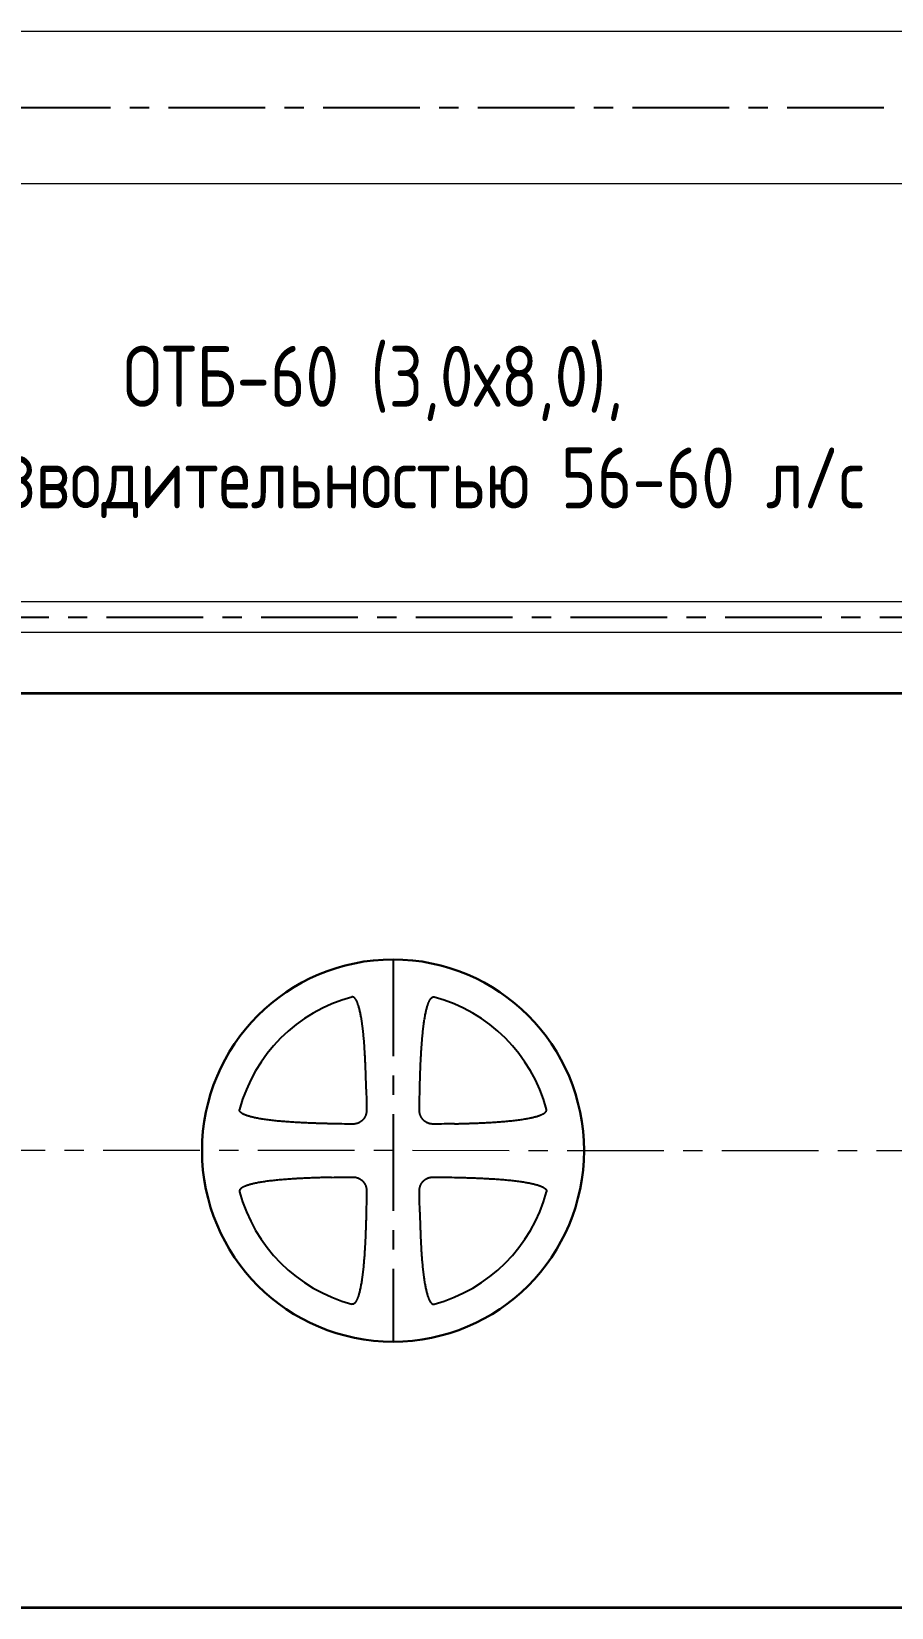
# Model space of a CAD drawing. Header units: millimetres. Extents: x 24859265 to 26550985, y 32092698 to 33532929.
# Drawn here: x 26282333 to 26285158, y 33048808 to 33053982 of the extents above; entities that cross this region are included whole.
import ezdxf

# ---------------------------------------------------------------- set-up
doc = ezdxf.new("R2010")
doc.units = ezdxf.units.MM
doc.linetypes.add('осевая', pattern=[50.8, 31.75, -6.35, 6.35, -6.35])
doc.layers.add('Системный слой', color=7, linetype='Continuous')
doc.styles.add('ARTEM GOST', font='GOST_0.TTF')

msp = doc.modelspace()

# ---------------------------------------------------------------- linework, layer by layer
at = {"lineweight": 20}
for p, q in [((26304544.9045, 33053981.5258), (26277610.794, 33053981.5258)), ((26304544.9045, 33053481.5258), (26277610.794, 33053481.5258)), ((26300354.5096, 33052109.0689), (26281060.0479, 33052109.0998)), ((26300354.48, 33052009.1369), (26281060.1955, 33052009.1141))]:
    msp.add_line(p, q, dxfattribs=at)
at = {"color": 1, "linetype": 'осевая', "lineweight": 25, "ltscale": 10}
for p, q in [((26305452.2721, 33053731.5258), (26276624.7519, 33053731.5258)), ((26281055.7499, 33052059.1011), (26300354.48, 33052059.073)), ((26283520.2644, 33050935.2233), (26283520.2644, 33049680.4744))]:
    msp.add_line(p, q, dxfattribs=at)
at = {"color": 1, "linetype": 'осевая', "lineweight": 15, "ltscale": 10}
msp.add_line((26279520.7825, 33050309.2318), (26299030.9164, 33050306.3897), dxfattribs=at)
at = {"lineweight": 35}
for points in [[(26287062.0476, 33051807.8461), (26279980.2644, 33051807.8461)], [(26279980.2644, 33048807.8461), (26287062.0476, 33048807.8461)]]:
    msp.add_lwpolyline(points, dxfattribs=at)
at = {"layer": 'Системный слой', "color": 7, "lineweight": 30}
msp.add_circle((26283520.2644, 33050307.8489), 627.3744, dxfattribs=at)
at = {"layer": 'Системный слой', "color": 7, "lineweight": 25}
for start, end in [(104.9942803, 165.0057197), (14.9942803, 75.0057197), (194.9942803, 255.0057197), (284.9942803, 345.0057197)]:
    msp.add_arc((26283520.2644, 33050307.8489), 521.8345, start, end, dxfattribs=at)
at = {"layer": 'Системный слой', "color": 7, "lineweight": 25, "extrusion": (0, 0, -1)}
for centre, major_axis, start_param, end_param in [((26282344.4009, 33050307.8489), (0, -3187.0365), -1.634238642, -1.612784394), ((26284696.1279, 33050307.8489), (0, 3187.0365), -1.52880826, -1.507354011), ((26283520.2644, 33051483.7124), (-3187.0365, 0), -1.52880826, -1.507354011), ((26283520.2644, 33051483.7124), (-3187.0365, 0), -1.634238642, -1.612784394), ((26283520.2644, 33049131.9854), (3187.0365, 0), -1.634238642, -1.612784394), ((26283520.2644, 33049131.9854), (3187.0365, 0), -1.52880826, -1.507354011), ((26282344.4009, 33050307.8489), (0, -3187.0365), -1.52880826, -1.507354011), ((26284696.1279, 33050307.8489), (0, 3187.0365), -1.634238642, -1.612784394)]:
    msp.add_ellipse(centre, major_axis=major_axis, ratio=0.342020143, start_param=start_param, end_param=end_param, dxfattribs=at)
at = {"layer": 'Системный слой', "color": 7, "lineweight": 25}
for points, knots in [([(26283432.2387, 33050509.9062), (26283432.1213, 33050515.3103), (26283431.8667, 33050526.2327), (26283431.4203, 33050542.8325), (26283430.982, 33050556.9461), (26283430.5802, 33050568.5301), (26283430.247, 33050577.4491), (26283429.839, 33050587.5799), (26283429.3406, 33050598.9129), (26283428.7277, 33050611.4844), (26283428.0961, 33050623.1551), (26283427.4591, 33050633.8793), (26283426.8327, 33050643.6073), (26283426.1521, 33050653.3517), (26283425.4166, 33050663.0524), (26283424.6259, 33050672.6566), (26283423.7823, 33050682.091), (26283422.8819, 33050691.363), (26283421.9278, 33050700.407), (26283420.9164, 33050709.2296), (26283419.853, 33050717.7651), (26283418.7262, 33050726.0846), (26283417.5429, 33050734.108), (26283416.3031, 33050741.818), (26283415.0354, 33050749.0477), (26283413.7328, 33050755.8603), (26283412.4208, 33050762.1517), (26283411.0932, 33050767.9856), (26283409.7848, 33050773.2593), (26283408.4654, 33050778.1375), (26283407.1519, 33050782.5849), (26283405.8353, 33050786.6557), (26283404.5754, 33050790.2123), (26283403.3561, 33050793.3574), (26283402.2152, 33050796.0489), (26283401.1328, 33050798.3837), (26283400.1541, 33050800.3215), (26283399.2316, 33050802.0027), (26283398.3681, 33050803.4519), (26283397.5384, 33050804.7308), (26283396.7864, 33050805.7965), (26283396.0967, 33050806.698), (26283395.4866, 33050807.4358), (26283394.9351, 33050808.0545), (26283394.4572, 33050808.5547), (26283394.0187, 33050808.9849), (26283393.6107, 33050809.3604), (26283393.2151, 33050809.7014), (26283392.8445, 33050810.0004), (26283392.494, 33050810.2651), (26283392.1593, 33050810.5019), (26283391.8238, 33050810.7235), (26283391.4413, 33050810.958), (26283391.0048, 33050811.2005), (26283390.515, 33050811.4395), (26283390.0162, 33050811.6485), (26283389.4472, 33050811.8474), (26283388.7459, 33050812.034), (26283387.9276, 33050812.1619), (26283387.1442, 33050812.1905), (26283386.3651, 33050812.1418), (26283385.7638, 33050812.0434), (26283385.3608, 33050811.9443), (26283385.254, 33050811.9157)], [0, 0, 0, 0, 3.294371593, 6.658591543, 10.121592742, 11.902893978, 13.727107621, 15.565805849, 18.089199056, 20.650882172, 23.250738132, 25.227924631, 27.214477482, 29.207844676, 31.198515859, 33.161938964, 35.100748787, 36.992852426, 38.863010201, 40.668912645, 42.432709704, 44.134311819, 45.815956245, 47.406319509, 48.925529492, 50.321905425, 51.666805829, 52.875385207, 53.998684122, 55.003566013, 55.973887457, 56.834853186, 57.62025208, 58.285214561, 58.906539433, 59.421026718, 59.87309663, 60.246258994, 60.602155426, 60.908040864, 61.180306665, 61.401463481, 61.604047946, 61.767516676, 61.910185432, 62.028901262, 62.144789761, 62.250718136, 62.349589011, 62.437155671, 62.520316699, 62.60098611, 62.683376543, 62.794473772, 62.904935231, 63.013803366, 63.122506405, 63.271682214, 63.457840141, 63.633238455, 63.754365664, 63.934896432, 64, 64, 64, 64]), ([(26283608.2902, 33050509.9062), (26283608.4076, 33050515.3113), (26283608.6623, 33050526.2404), (26283609.1093, 33050542.8592), (26283609.5486, 33050557.0001), (26283609.9518, 33050568.6179), (26283610.2866, 33050577.5717), (26283610.6541, 33050586.6882), (26283611.0565, 33050595.9382), (26283611.4992, 33050605.3601), (26283611.9842, 33050614.9048), (26283612.5154, 33050624.5619), (26283613.0947, 33050634.2819), (26283613.7261, 33050644.0543), (26283614.4122, 33050653.8395), (26283615.1535, 33050663.5754), (26283615.9504, 33050673.2089), (26283616.8001, 33050682.665), (26283617.7068, 33050691.9527), (26283618.6671, 33050701.0062), (26283619.6849, 33050709.8342), (26283620.7546, 33050718.3705), (26283621.8882, 33050726.6883), (26283623.0785, 33050734.7079), (26283624.3257, 33050742.4121), (26283625.6008, 33050749.6323), (26283626.9105, 33050756.432), (26283628.229, 33050762.7056), (26283629.5622, 33050768.5165), (26283630.8744, 33050773.7605), (26283632.1959, 33050778.6038), (26283633.5091, 33050783.0108), (26283634.8234, 33050787.0375), (26283636.0779, 33050790.5462), (26283637.2887, 33050793.6416), (26283638.4185, 33050796.2838), (26283639.4876, 33050798.5716), (26283640.4518, 33050800.4667), (26283641.3589, 33050802.1095), (26283642.2076, 33050803.5264), (26283643.0236, 33050804.7791), (26283643.7644, 33050805.8261), (26283644.4453, 33050806.7142), (26283645.0491, 33050807.4436), (26283645.5963, 33050808.0572), (26283646.0723, 33050808.5554), (26283646.5101, 33050808.9849), (26283646.9181, 33050809.3604), (26283647.3137, 33050809.7014), (26283647.6843, 33050810.0004), (26283648.0349, 33050810.2651), (26283648.3695, 33050810.5019), (26283648.705, 33050810.7235), (26283649.0876, 33050810.958), (26283649.524, 33050811.2005), (26283650.0138, 33050811.4395), (26283650.5127, 33050811.6485), (26283651.0817, 33050811.8474), (26283651.783, 33050812.034), (26283652.6013, 33050812.1619), (26283653.3847, 33050812.1905), (26283654.1637, 33050812.1418), (26283654.7651, 33050812.0434), (26283655.168, 33050811.9443), (26283655.2748, 33050811.9157)], [0, 0, 0, 0, 3.346521523, 6.766848111, 10.291529456, 12.106470403, 13.966728464, 15.842272064, 17.760328852, 19.705723419, 21.69055137, 23.687494739, 25.705597318, 27.732687694, 29.765616249, 31.795275715, 33.795524463, 35.769580702, 37.694348858, 39.596138923, 41.431300907, 43.222956688, 44.950627594, 46.657892926, 48.271860481, 49.813092722, 51.228677476, 52.591624534, 53.814670765, 54.950110731, 55.963708116, 56.941680685, 57.807328827, 58.595452265, 59.260387204, 59.880783117, 60.393123522, 60.842570583, 61.213061508, 61.566814526, 61.871519207, 62.143339222, 62.364995754, 62.568380645, 62.733224655, 62.877533629, 62.998105508, 63.115804117, 63.223385704, 63.323799493, 63.412733256, 63.497193458, 63.579124045, 63.662802909, 63.775637351, 63.887825457, 63.998394772, 64.108795928, 64.260302258, 64.449368862, 64.627507815, 64.750527631, 64.933879172, 65, 65, 65, 65]), ([(26283318.2071, 33050395.8746), (26283313.0799, 33050395.986), (26283302.6994, 33050396.2271), (26283289.6441, 33050396.5745), (26283277.3423, 33050396.9378), (26283264.1453, 33050397.3638), (26283246.9957, 33050397.995), (26283228.7805, 33050398.7809), (26283212.8641, 33050399.5791), (26283200.0372, 33050400.3016), (26283189.424, 33050400.9568), (26283179.4332, 33050401.6281), (26283169.7871, 33050402.3309), (26283160.2091, 33050403.0881), (26283150.7601, 33050403.8988), (26283141.4404, 33050404.7667), (26283132.311, 33050405.6899), (26283123.3729, 33050406.6718), (26283114.6873, 33050407.7085), (26283106.1954, 33050408.8106), (26283097.9799, 33050409.9714), (26283090.0649, 33050411.1906), (26283082.6146, 33050412.442), (26283075.5704, 33050413.732), (26283069.0379, 33050415.0367), (26283062.9578, 33050416.3617), (26283057.4343, 33050417.6742), (26283052.3054, 33050419.0029), (26283047.6113, 33050420.331), (26283043.3014, 33050421.6666), (26283039.5189, 33050422.9507), (26283036.1604, 33050424.1988), (26283033.2731, 33050425.3729), (26283030.7589, 33050426.4917), (26283028.6637, 33050427.5086), (26283026.8418, 33050428.4706), (26283025.27, 33050429.373), (26283023.885, 33050430.2402), (26283022.7333, 33050431.0256), (26283021.7611, 33050431.7454), (26283020.967, 33050432.3817), (26283020.3021, 33050432.9567), (26283019.7657, 33050433.4544), (26283019.3049, 33050433.9111), (26283018.902, 33050434.3371), (26283018.5354, 33050434.7515), (26283018.2133, 33050435.1414), (26283017.9277, 33050435.5113), (26283017.6728, 33050435.8646), (26283017.4352, 33050436.2182), (26283017.1864, 33050436.6185), (26283016.9315, 33050437.072), (26283016.6828, 33050437.5776), (26283016.4682, 33050438.0875), (26283016.2667, 33050438.6631), (26283016.0794, 33050439.3666), (26283015.9513, 33050440.1857), (26283015.9228, 33050440.9691), (26283015.9715, 33050441.7482), (26283016.0698, 33050442.3495), (26283016.169, 33050442.7524), (26283016.1976, 33050442.8592)], [0, 0, 0, 0, 3.027650468, 6.130094995, 7.711356257, 10.29572092, 13.929306235, 17.85218495, 21.075847564, 23.356555589, 25.454567181, 27.369742625, 29.28457001, 31.181263092, 33.060102395, 34.9034142, 36.729230748, 38.501690757, 40.23857242, 41.92187162, 43.587415304, 45.168284004, 46.68244492, 48.080640478, 49.429669018, 50.648001517, 51.784220094, 52.805921168, 53.793742901, 54.673451645, 55.478236634, 56.16329273, 56.804669619, 57.338102874, 57.808295994, 58.19735665, 58.567881964, 58.885924914, 59.167818492, 59.395947779, 59.604956454, 59.772793989, 59.918929675, 60.040332083, 60.158922171, 60.267662997, 60.369344164, 60.459616107, 60.545401758, 60.628156765, 60.712315906, 60.824376076, 60.935003164, 61.043224388, 61.1494624, 61.294441349, 61.47478319, 61.644699639, 61.762041656, 61.936931263, 62, 62, 62, 62]), ([(26283433.4709, 33050441.627), (26283433.483, 33050440.7803), (26283433.4672, 33050439.1051), (26283433.3223, 33050436.5971), (26283433.0555, 33050434.1032), (26283432.6608, 33050431.6076), (26283432.1351, 33050429.1237), (26283431.4787, 33050426.6703), (26283430.6941, 33050424.2641), (26283429.7866, 33050421.9212), (26283428.7635, 33050419.6567), (26283427.6343, 33050417.4835), (26283426.4088, 33050415.4099), (26283425.0937, 33050413.4371), (26283423.7022, 33050411.5753), (26283422.251, 33050409.8341), (26283420.767, 33050408.2294), (26283419.2643, 33050406.7581), (26283417.7563, 33050405.4159), (26283416.1122, 33050404.0821), (26283414.4264, 33050402.8485), (26283412.66, 33050401.6853), (26283411.0671, 33050400.7359), (26283409.227, 33050399.7388), (26283407.0868, 33050398.7075), (26283404.5681, 33050397.6772), (26283402.0114, 33050396.8055), (26283399.8331, 33050396.1957), (26283397.5338, 33050395.6579), (26283394.9595, 33050395.1805), (26283391.9968, 33050394.8235), (26283389.1224, 33050394.648), (26283387.363, 33050394.6298), (26283386.4862, 33050394.6424)], [0, 0, 0, 0, 1.160826542, 2.293622235, 3.435630275, 4.588755852, 5.746246171, 6.905347908, 8.06046894, 9.206890964, 10.341223549, 11.457239469, 12.554235135, 13.633163251, 14.697615427, 15.730559355, 16.730574568, 17.684561251, 18.60488317, 19.490060894, 20.578622657, 21.45991575, 22.381037453, 23.113318507, 24.320591035, 25.627436737, 26.832375655, 28.012840773, 28.720001051, 30.061885846, 31.592299148, 32.799070777, 34, 34, 34, 34]), ([(26283654.0426, 33050394.6424), (26283653.1959, 33050394.6302), (26283651.5207, 33050394.6461), (26283649.0127, 33050394.791), (26283646.5188, 33050395.0577), (26283644.0232, 33050395.4525), (26283641.5393, 33050395.9782), (26283639.0858, 33050396.6346), (26283636.6797, 33050397.4191), (26283634.3368, 33050398.3267), (26283632.0723, 33050399.3498), (26283629.8991, 33050400.479), (26283627.8255, 33050401.7045), (26283625.8526, 33050403.0196), (26283623.9908, 33050404.4111), (26283622.2497, 33050405.8623), (26283620.645, 33050407.3463), (26283619.1737, 33050408.849), (26283617.8315, 33050410.357), (26283616.4977, 33050412.0011), (26283615.2641, 33050413.6869), (26283614.1008, 33050415.4532), (26283613.1514, 33050417.0462), (26283612.1543, 33050418.8863), (26283611.123, 33050421.0265), (26283610.0928, 33050423.5452), (26283609.2211, 33050426.1019), (26283608.6112, 33050428.2802), (26283608.0735, 33050430.5795), (26283607.596, 33050433.1537), (26283607.2391, 33050436.1165), (26283607.0636, 33050438.9909), (26283607.0454, 33050440.7503), (26283607.058, 33050441.627)], [0, 0, 0, 0, 1.160826542, 2.293622235, 3.435630275, 4.588755852, 5.746246171, 6.905347908, 8.06046894, 9.206890964, 10.341223549, 11.457239469, 12.554235135, 13.633163251, 14.697615427, 15.730559355, 16.730574568, 17.684561251, 18.60488317, 19.490060894, 20.578622657, 21.45991575, 22.381037453, 23.113318507, 24.320591035, 25.627436737, 26.832375655, 28.012840773, 28.720001051, 30.061885846, 31.592299148, 32.799070777, 34, 34, 34, 34]), ([(26283722.3218, 33050395.8746), (26283727.5683, 33050395.9886), (26283738.1858, 33050396.2355), (26283751.5364, 33050396.5925), (26283764.1018, 33050396.966), (26283777.5568, 33050397.4041), (26283795.018, 33050398.0539), (26283813.5381, 33050398.8638), (26283829.6929, 33050399.687), (26283842.6817, 33050400.4315), (26283853.398, 33050401.1056), (26283863.4658, 33050401.7954), (26283873.1663, 33050402.5166), (26283882.7835, 33050403.293), (26283892.2505, 33050404.1229), (26283901.5715, 33050405.0102), (26283910.6836, 33050405.9526), (26283919.5904, 33050406.9537), (26283928.2289, 33050408.009), (26283936.664, 33050409.1298), (26283944.8138, 33050410.3094), (26283952.6567, 33050411.5475), (26283960.0255, 33050412.8167), (26283966.9806, 33050414.1236), (26283973.4149, 33050415.4431), (26283979.389, 33050416.781), (26283984.7976, 33050418.1025), (26283989.8051, 33050419.4374), (26283994.3731, 33050420.7682), (26283998.5546, 33050422.1036), (26284002.2083, 33050423.3828), (26284005.4392, 33050424.622), (26284008.2033, 33050425.7824), (26284010.6001, 33050426.884), (26284012.5874, 33050427.8803), (26284014.3095, 33050428.8193), (26284015.7917, 33050429.6978), (26284017.0972, 33050430.5414), (26284018.1821, 33050431.3046), (26284019.0971, 33050432.0033), (26284019.8434, 33050432.6197), (26284020.4673, 33050433.1755), (26284020.9696, 33050433.6554), (26284021.4004, 33050434.0946), (26284021.776, 33050434.5026), (26284022.1169, 33050434.8981), (26284022.4159, 33050435.2688), (26284022.6807, 33050435.6193), (26284022.9174, 33050435.954), (26284023.139, 33050436.2895), (26284023.3736, 33050436.672), (26284023.6161, 33050437.1085), (26284023.8551, 33050437.5983), (26284024.0641, 33050438.0971), (26284024.263, 33050438.6661), (26284024.4496, 33050439.3674), (26284024.5775, 33050440.1857), (26284024.6061, 33050440.9691), (26284024.5573, 33050441.7482), (26284024.459, 33050442.3495), (26284024.3599, 33050442.7524), (26284024.3313, 33050442.8592)], [0, 0, 0, 0, 3.098261334, 6.270257389, 7.885873744, 10.522157945, 14.222087947, 18.211189336, 21.483219765, 23.791405021, 25.91055982, 27.839239887, 29.766287197, 31.670808361, 33.554373667, 35.397494967, 37.221268987, 38.987539178, 40.71587108, 42.387727128, 44.041242235, 45.608248555, 47.10728905, 48.48832759, 49.819500091, 51.017863675, 52.132794527, 53.131322562, 54.095468401, 54.950921967, 55.731333865, 56.392139341, 57.009564667, 57.52047847, 57.969135823, 58.33888725, 58.691132745, 58.993238407, 59.261550851, 59.478661932, 59.677208155, 59.836710997, 59.975491712, 60.090496101, 60.202763313, 60.305383036, 60.40116592, 60.485997168, 60.566559632, 60.644707497, 60.724522268, 60.832146527, 60.939155451, 61.044621355, 61.149927756, 61.294442138, 61.474782666, 61.644699745, 61.762041735, 61.936930934, 62, 62, 62, 62]), ([(26283318.2071, 33050219.8231), (26283313.0799, 33050219.7117), (26283302.6994, 33050219.4706), (26283289.6441, 33050219.1232), (26283277.3423, 33050218.76), (26283264.1453, 33050218.334), (26283246.9957, 33050217.7027), (26283228.7805, 33050216.9168), (26283212.8641, 33050216.1186), (26283200.0372, 33050215.3961), (26283189.424, 33050214.7409), (26283179.4332, 33050214.0696), (26283169.7871, 33050213.3668), (26283160.2091, 33050212.6096), (26283150.7601, 33050211.7989), (26283141.4404, 33050210.931), (26283132.311, 33050210.0078), (26283123.3729, 33050209.0259), (26283114.6873, 33050207.9892), (26283106.1954, 33050206.8871), (26283097.9799, 33050205.7264), (26283090.0649, 33050204.5072), (26283082.6146, 33050203.2557), (26283075.5704, 33050201.9657), (26283069.0379, 33050200.6611), (26283062.9578, 33050199.336), (26283057.4343, 33050198.0235), (26283052.3054, 33050196.6948), (26283047.6113, 33050195.3667), (26283043.3014, 33050194.0311), (26283039.5189, 33050192.747), (26283036.1604, 33050191.4989), (26283033.2731, 33050190.3248), (26283030.7589, 33050189.206), (26283028.6637, 33050188.1891), (26283026.8418, 33050187.2271), (26283025.27, 33050186.3247), (26283023.885, 33050185.4575), (26283022.7333, 33050184.6721), (26283021.7611, 33050183.9523), (26283020.967, 33050183.316), (26283020.3021, 33050182.741), (26283019.7657, 33050182.2433), (26283019.3049, 33050181.7866), (26283018.902, 33050181.3606), (26283018.5354, 33050180.9462), (26283018.2133, 33050180.5563), (26283017.9277, 33050180.1864), (26283017.6728, 33050179.8331), (26283017.4352, 33050179.4795), (26283017.1864, 33050179.0793), (26283016.9315, 33050178.6257), (26283016.6828, 33050178.1201), (26283016.4682, 33050177.6102), (26283016.2667, 33050177.0346), (26283016.0794, 33050176.3311), (26283015.9513, 33050175.512), (26283015.9228, 33050174.7286), (26283015.9715, 33050173.9495), (26283016.0698, 33050173.3482), (26283016.169, 33050172.9453), (26283016.1976, 33050172.8385)], [0, 0, 0, 0, 3.027650466, 6.130094991, 7.711356252, 10.295720913, 13.929306225, 17.852184938, 21.07584755, 23.356555574, 25.454567165, 27.369742608, 29.284569992, 31.181263074, 33.060102377, 34.903414182, 36.72923073, 38.50169074, 40.238572403, 41.921871604, 43.587415288, 45.168283988, 46.682444905, 48.080640464, 49.429669005, 50.648001504, 51.784220082, 52.805921157, 53.793742891, 54.673451636, 55.478236627, 56.163292723, 56.804669613, 57.33810287, 57.80829599, 58.197356647, 58.567881962, 58.885924912, 59.167818491, 59.395947778, 59.604956454, 59.772793988, 59.918929674, 60.040332083, 60.15892217, 60.267662996, 60.369344163, 60.459616106, 60.545401757, 60.628156764, 60.712315905, 60.824376075, 60.935003163, 61.043224387, 61.1494624, 61.294441348, 61.474783189, 61.644699639, 61.762041656, 61.936931263, 62, 62, 62, 62]), ([(26283386.4862, 33050221.0553), (26283387.333, 33050221.0675), (26283389.0081, 33050221.0516), (26283391.5162, 33050220.9067), (26283394.0101, 33050220.64), (26283396.5057, 33050220.2452), (26283398.9896, 33050219.7195), (26283401.443, 33050219.0631), (26283403.8491, 33050218.2786), (26283406.192, 33050217.371), (26283408.4565, 33050216.3479), (26283410.6298, 33050215.2188), (26283412.7034, 33050213.9933), (26283414.6751, 33050212.6788), (26283416.529, 33050211.2934), (26283418.2488, 33050209.8611), (26283419.8116, 33050208.4198), (26283421.4342, 33050206.7728), (26283422.8784, 33050205.1344), (26283424.2936, 33050203.3481), (26283425.6396, 33050201.477), (26283427.024, 33050199.2916), (26283428.1757, 33050197.1978), (26283429.1679, 33050195.1694), (26283430.0913, 33050193.0379), (26283430.8299, 33050191.0224), (26283431.5723, 33050188.6962), (26283432.1097, 33050186.6824), (26283432.579, 33050184.4599), (26283432.944, 33050182.37), (26283433.2635, 33050179.8479), (26283433.4609, 33050176.9453), (26283433.4844, 33050175.0116), (26283433.4709, 33050174.0707)], [0, 0, 0, 0, 1.160824505, 2.293619377, 3.435628046, 4.588756653, 5.746252086, 6.905357744, 8.060477574, 9.206889122, 10.341203147, 11.457204809, 12.554204619, 13.633169084, 14.695740988, 15.71706833, 16.69175045, 17.601108296, 18.876909107, 19.676174613, 20.71618965, 22.027068401, 23.21144584, 23.982011638, 25.113816219, 26.386624586, 26.915981655, 28.452958319, 29.235772501, 30.022225733, 31.353685786, 32.710829606, 34, 34, 34, 34]), ([(26283607.058, 33050174.0707), (26283607.0458, 33050174.9174), (26283607.0617, 33050176.5926), (26283607.2066, 33050179.1006), (26283607.4733, 33050181.5945), (26283607.8681, 33050184.0901), (26283608.3938, 33050186.574), (26283609.0502, 33050189.0274), (26283609.8347, 33050191.4336), (26283610.7423, 33050193.7765), (26283611.7654, 33050196.041), (26283612.8945, 33050198.2142), (26283614.12, 33050200.2878), (26283615.4352, 33050202.2606), (26283616.8267, 33050204.1225), (26283618.2778, 33050205.8636), (26283619.7618, 33050207.4683), (26283621.2645, 33050208.9396), (26283622.7725, 33050210.2818), (26283624.4167, 33050211.6156), (26283626.1024, 33050212.8492), (26283627.8688, 33050214.0125), (26283629.4618, 33050214.9618), (26283631.3018, 33050215.9589), (26283633.442, 33050216.9903), (26283635.9608, 33050218.0205), (26283638.5175, 33050218.8922), (26283640.6958, 33050219.502), (26283642.9951, 33050220.0398), (26283645.5693, 33050220.5173), (26283648.5321, 33050220.8742), (26283651.4065, 33050221.0497), (26283653.1659, 33050221.0679), (26283654.0426, 33050221.0553)], [0, 0, 0, 0, 1.160826542, 2.293622235, 3.435630275, 4.588755852, 5.746246171, 6.905347908, 8.06046894, 9.206890964, 10.341223549, 11.457239469, 12.554235135, 13.633163251, 14.697615427, 15.730559355, 16.730574568, 17.684561251, 18.60488317, 19.490060894, 20.578622657, 21.45991575, 22.381037453, 23.113318507, 24.320591035, 25.627436737, 26.832375655, 28.012840773, 28.720001051, 30.061885846, 31.592299148, 32.799070777, 34, 34, 34, 34]), ([(26283722.3218, 33050219.8231), (26283727.5683, 33050219.7091), (26283738.1858, 33050219.4622), (26283751.5364, 33050219.1052), (26283764.1018, 33050218.7317), (26283777.5568, 33050218.2936), (26283795.018, 33050217.6438), (26283813.5381, 33050216.8339), (26283829.6929, 33050216.0107), (26283842.6817, 33050215.2662), (26283853.398, 33050214.5921), (26283863.4658, 33050213.9023), (26283873.1663, 33050213.1811), (26283882.7835, 33050212.4047), (26283892.2505, 33050211.5748), (26283901.5715, 33050210.6875), (26283910.6836, 33050209.7451), (26283919.5904, 33050208.744), (26283928.2289, 33050207.6887), (26283936.664, 33050206.5679), (26283944.8138, 33050205.3883), (26283952.6567, 33050204.1502), (26283960.0255, 33050202.881), (26283966.9806, 33050201.5741), (26283973.4149, 33050200.2546), (26283979.389, 33050198.9167), (26283984.7976, 33050197.5952), (26283989.8051, 33050196.2603), (26283994.3731, 33050194.9295), (26283998.5546, 33050193.5941), (26284002.2083, 33050192.3149), (26284005.4392, 33050191.0758), (26284008.2033, 33050189.9153), (26284010.6001, 33050188.8137), (26284012.5874, 33050187.8174), (26284014.3095, 33050186.8784), (26284015.7917, 33050185.9999), (26284017.0972, 33050185.1563), (26284018.1821, 33050184.3931), (26284019.0971, 33050183.6944), (26284019.8434, 33050183.078), (26284020.4673, 33050182.5222), (26284020.9696, 33050182.0423), (26284021.4004, 33050181.6031), (26284021.776, 33050181.1951), (26284022.1169, 33050180.7996), (26284022.4159, 33050180.4289), (26284022.6807, 33050180.0784), (26284022.9174, 33050179.7437), (26284023.139, 33050179.4083), (26284023.3736, 33050179.0257), (26284023.6161, 33050178.5893), (26284023.8551, 33050178.0994), (26284024.0641, 33050177.6006), (26284024.263, 33050177.0316), (26284024.4496, 33050176.3303), (26284024.5775, 33050175.512), (26284024.6061, 33050174.7286), (26284024.5573, 33050173.9495), (26284024.459, 33050173.3482), (26284024.3599, 33050172.9453), (26284024.3313, 33050172.8385)], [0, 0, 0, 0, 3.098261337, 6.270257394, 7.88587375, 10.522157951, 14.222087953, 18.211189342, 21.483219771, 23.791405029, 25.91055983, 27.8392399, 29.766287214, 31.670808384, 33.554373694, 35.397494999, 37.221270799, 38.987539216, 40.715868525, 42.387727164, 44.041242269, 45.608248584, 47.107289074, 48.488327607, 49.819500103, 51.017863682, 52.13279453, 53.131322563, 54.0954684, 54.950921965, 55.731333862, 56.392139339, 57.009564665, 57.520478469, 57.969135823, 58.33888725, 58.691132745, 58.993238408, 59.261550851, 59.478661933, 59.677208155, 59.836710998, 59.975491713, 60.090496102, 60.202763313, 60.305383036, 60.40116592, 60.485997169, 60.566559633, 60.644707498, 60.724522269, 60.832146528, 60.939155452, 61.044621356, 61.149927757, 61.294442138, 61.474782667, 61.644699746, 61.762041735, 61.936930934, 62, 62, 62, 62]), ([(26283432.2387, 33050105.7915), (26283432.1196, 33050100.3099), (26283431.8614, 33050089.2433), (26283431.4866, 33050075.3451), (26283431.1356, 33050063.6876), (26283430.82, 33050053.9853), (26283430.3838, 33050041.6861), (26283429.806, 33050027.1253), (26283429.0558, 33050010.6191), (26283428.275, 33049995.6383), (26283427.5093, 33049982.589), (26283426.8195, 33049971.8797), (26283426.1157, 33049961.8474), (26283425.3817, 33049952.2054), (26283424.593, 33049942.6601), (26283423.7521, 33049933.2848), (26283422.8551, 33049924.0719), (26283421.9052, 33049915.0869), (26283420.8988, 33049906.3229), (26283419.8416, 33049897.8457), (26283418.7218, 33049889.5841), (26283417.5468, 33049881.6168), (26283416.3163, 33049873.9599), (26283415.0585, 33049866.7778), (26283413.7664, 33049860.0072), (26283412.4648, 33049853.7495), (26283411.1473, 33049847.9412), (26283409.8475, 33049842.6821), (26283408.5357, 33049837.8101), (26283407.2279, 33049833.3598), (26283405.9151, 33049829.2788), (26283404.6558, 33049825.7033), (26283403.4344, 33049822.5337), (26283402.2881, 33049819.8136), (26283401.1982, 33049817.4491), (26283400.2098, 33049815.4819), (26283399.2765, 33049813.7733), (26283398.4022, 33049812.3004), (26283397.5625, 33049811.0023), (26283396.8024, 33049809.9228), (26283396.1062, 33049809.0116), (26283395.4916, 33049808.2677), (26283394.937, 33049807.6452), (26283394.4577, 33049807.1435), (26283394.0187, 33049806.7129), (26283393.6107, 33049806.3373), (26283393.2151, 33049805.9964), (26283392.8445, 33049805.6973), (26283392.494, 33049805.4326), (26283392.1593, 33049805.1958), (26283391.8238, 33049804.9742), (26283391.4413, 33049804.7397), (26283391.0048, 33049804.4972), (26283390.515, 33049804.2582), (26283390.0162, 33049804.0492), (26283389.4472, 33049803.8503), (26283388.7459, 33049803.6637), (26283387.9276, 33049803.5358), (26283387.1442, 33049803.5072), (26283386.3651, 33049803.556), (26283385.7638, 33049803.6543), (26283385.3608, 33049803.7534), (26283385.254, 33049803.782)], [0, 0, 0, 0, 3.289425785, 6.641072506, 8.341944379, 10.288254271, 12.467463829, 15.730360375, 19.040042649, 22.396272394, 24.748617788, 26.901300285, 28.851790397, 30.799552599, 32.720392494, 34.616970036, 36.467565256, 38.296603138, 40.062485517, 41.78701453, 43.450467192, 45.094385097, 46.649301137, 48.134932472, 49.501134164, 50.817333387, 52.001691581, 53.103718779, 54.091658013, 55.046430083, 55.895776701, 56.672127723, 57.331893274, 57.949266326, 58.462051315, 58.913491524, 59.286860563, 59.642660821, 59.947992889, 60.219335302, 60.439132084, 60.640228459, 60.801979529, 60.942837132, 61.059697506, 61.173775908, 61.278050622, 61.375378074, 61.46157731, 61.543439091, 61.622847514, 61.703949805, 61.813310178, 61.922045176, 62.029212163, 62.136216983, 62.283062174, 62.466311413, 62.638969098, 62.758203699, 62.935913687, 63, 63, 63, 63]), ([(26283608.2902, 33050105.7915), (26283608.4067, 33050100.4273), (26283608.6593, 33050089.5842), (26283609.0252, 33050075.9582), (26283609.368, 33050064.4995), (26283609.6769, 33050054.9317), (26283610.1049, 33050042.7609), (26283610.6727, 33050028.3165), (26283611.4109, 33050011.9064), (26283612.1804, 33049996.9819), (26283612.9363, 33049983.9535), (26283613.619, 33049973.2335), (26283614.3165, 33049963.1773), (26283615.0449, 33049953.501), (26283615.8283, 33049943.9156), (26283616.6645, 33049934.4913), (26283617.5576, 33049925.2222), (26283618.5046, 33049916.1722), (26283619.5092, 33049907.3361), (26283620.5665, 33049898.778), (26283621.6877, 33049890.4299), (26283622.8661, 33049882.3719), (26283624.1015, 33049874.6228), (26283625.3661, 33049867.3487), (26283626.6667, 33049860.4877), (26283627.9782, 33049854.1443), (26283629.3067, 33049848.2563), (26283630.618, 33049842.9268), (26283631.9417, 33049837.9921), (26283633.261, 33049833.4888), (26283634.5848, 33049829.3638), (26283635.8533, 33049825.7561), (26283637.0825, 33049822.563), (26283638.2343, 33049819.8279), (26283639.3282, 33049817.454), (26283640.3184, 33049815.483), (26283641.2524, 33049813.7731), (26283642.1267, 33049812.3003), (26283642.9664, 33049811.0023), (26283643.7264, 33049809.9228), (26283644.4226, 33049809.0116), (26283645.0372, 33049808.2677), (26283645.5918, 33049807.6452), (26283646.0711, 33049807.1435), (26283646.5101, 33049806.7129), (26283646.9181, 33049806.3373), (26283647.3137, 33049805.9964), (26283647.6843, 33049805.6973), (26283648.0349, 33049805.4326), (26283648.3695, 33049805.1958), (26283648.705, 33049804.9742), (26283649.0876, 33049804.7397), (26283649.524, 33049804.4972), (26283650.0138, 33049804.2582), (26283650.5127, 33049804.0492), (26283651.0817, 33049803.8503), (26283651.783, 33049803.6637), (26283652.6013, 33049803.5358), (26283653.3847, 33049803.5072), (26283654.1637, 33049803.556), (26283654.7651, 33049803.6543), (26283655.168, 33049803.7534), (26283655.2748, 33049803.782)], [0, 0, 0, 0, 3.218923136, 6.50682583, 8.178508276, 10.098302523, 12.252324325, 15.489576072, 18.779789971, 22.12274404, 24.473336148, 26.627827063, 28.584131871, 30.538173803, 32.467067938, 34.373013837, 36.235157188, 38.076608153, 39.857077487, 41.597492253, 43.278569694, 44.940532211, 46.513957966, 48.018144325, 49.402538406, 50.736545173, 51.936949418, 53.053666948, 54.053978732, 55.020167258, 55.878253101, 56.661608666, 57.325774799, 57.946675197, 58.461222986, 58.913538136, 59.286894357, 59.642684309, 59.948009353, 60.219346434, 60.439139687, 60.640232736, 60.801981719, 60.942838005, 61.059697972, 61.173776052, 61.278050575, 61.375377913, 61.461577123, 61.543438914, 61.622847383, 61.703949732, 61.813310168, 61.9220452, 62.029212193, 62.136216998, 62.283062174, 62.466311411, 62.638969098, 62.758203699, 62.935913687, 63, 63, 63, 63])]:
    msp.add_open_spline(points, degree=3, knots=knots, dxfattribs=at)

# ---------------------------------------------------------------- texts
at = {"lineweight": 20, "insert": (26281716.1423, 33052949.427), "char_height": 200, "width": 3508.95414, "attachment_point": 1, "style": 'ARTEM GOST'}
msp.add_mtext('\\pi918.17;ОТБ-60 (3,0х8,0), \\P\\pi49.688;производительностью 56-60 л/с', dxfattribs=at)

doc.saveas('drawing.dxf')
